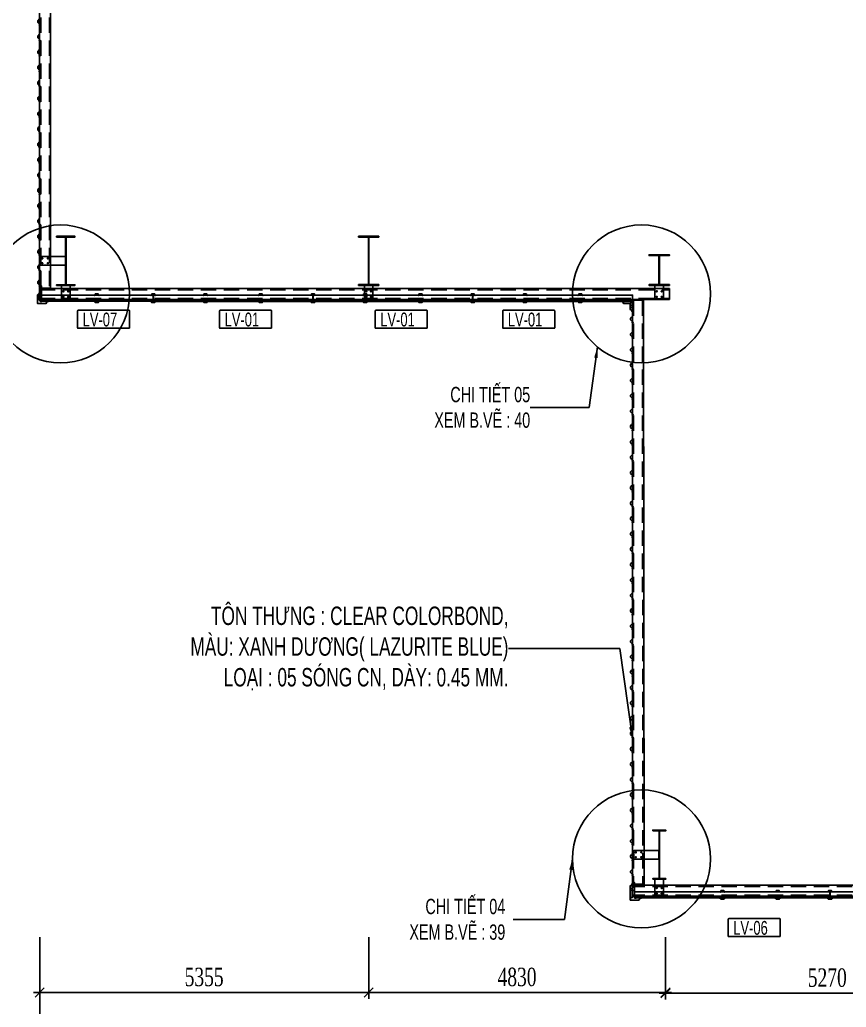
# Model space of a CAD drawing. Header units: inches. Extents: x 340055 to 349452, y -34649 to -30845.
# Drawn here: x 347056.1 to 347190.6, y -33752.6 to -33591.8 of the extents above; entities that cross this region are included whole.
import ezdxf

# ---------------------------------------------------------------- set-up
doc = ezdxf.new("R2010")
doc.units = ezdxf.units.IN
doc.header["$MEASUREMENT"] = 0
doc.linetypes.add('CENTER2', pattern=[28.575, 19.05, -3.175, 3.175, -3.175])
doc.linetypes.add('HIDDEN', pattern=[0.375, 0.25, -0.125])
for name, color, linetype in [('2', 2, 'Continuous'), ('250', 250, 'Continuous'), ('251', 251, 'Continuous'), ('3', 3, 'Continuous'), ('6', 6, 'Continuous'), ('8', 8, 'Continuous'), ('Co ban', 2, 'Continuous'), ('DIM', 8, 'Continuous'), ('flashing', 6, 'Continuous'), ('STRUCTURE', 1, 'Continuous')]:
    doc.layers.add(name, color=color, linetype=linetype)
doc.styles.add('ST1', font='times.ttf', dxfattribs={"width": 0.7})
doc.styles.add('ST1H', font='vnshxh.shx', dxfattribs={"width": 0.7})
doc.dimstyles.new('100', dxfattribs={"dimtxt": 3, "dimasz": 1.5, "dimexe": 1, "dimexo": 0, "dimgap": 1, "dimtad": 1, "dimdec": 0, "dimlfac": 100, "dimzin": 0, "dimdsep": 46, "dimtxsty": 'ST1', "dimblk": 'OBLIQUE', "dimcen": 1, "dimdle": 1, "dimclrd": 8, "dimclre": 8, "dimclrt": 3, "dimadec": 0, "dimazin": 0, "dimtfac": 1, "dimtdec": 0, "dimtix": 1, "dimtmove": 1, "dimatfit": 3, "dimfxl": 0, "dimtolj": 1, "dimtzin": 0, "dimlwd": -1, "dimlwe": -1, "dimarcsym": 0})
doc.dimstyles.new('3', dxfattribs={"dimtxt": 3.5, "dimasz": 1.8, "dimexe": 1, "dimexo": 0, "dimgap": 1, "dimtad": 1, "dimdec": 0, "dimlfac": 3, "dimzin": 0, "dimdsep": 46, "dimtxsty": 'ST1H', "dimblk": 'OBLIQUE', "dimcen": 1, "dimdle": 1, "dimclrd": 8, "dimclre": 8, "dimclrt": 3, "dimadec": 0, "dimazin": 0, "dimtfac": 1, "dimtdec": 0, "dimtix": 1, "dimtofl": 0, "dimtmove": 1, "dimatfit": 3, "dimfxl": 0, "dimtolj": 1, "dimtzin": 0, "dimlwd": -1, "dimlwe": -1, "dimarcsym": 0})

# ---------------------------------------------------------------- blocks, each defined once
blk = doc.blocks.new('_Oblique')
at = {"color": 0, "linetype": 'ByBlock', "lineweight": -2}
blk.add_line((-0.5, -0.5), (0.5, 0.5), dxfattribs=at)
blk = doc.blocks.new('*D356')
at = {"color": 8, "linetype": 'Continuous', "transparency": 16777216}
for p, q in [((347161.21, -33741.18), (347161.21, -33751.32)), ((347213.91, -33741.18), (347213.91, -33751.32)), ((347160.21, -33750.32), (347214.91, -33750.32))]:
    blk.add_line(p, q, dxfattribs=at)
at = {"layer": 'Defpoints', "color": 0, "transparency": 16777216}
for p in [(347161.21, -33741.18), (347213.91, -33741.18), (347213.91, -33750.32)]:
    blk.add_point(p, dxfattribs=at)
at = {"color": 8, "transparency": 16777216, "xscale": 1.5, "yscale": 1.5, "zscale": 1.5, "rotation": 180}
blk.add_blockref('_Oblique', (347161.21, -33750.32), dxfattribs=at)
at = {"color": 8, "transparency": 16777216, "xscale": 1.5, "yscale": 1.5, "zscale": 1.5}
blk.add_blockref('_Oblique', (347213.91, -33750.32), dxfattribs=at)
at = {"color": 3, "transparency": 16777216, "insert": (347187.56, -33747.79), "char_height": 3, "attachment_point": 5, "style": 'ST1', "bg_fill": 3, "box_fill_scale": 1.25, "bg_fill_color": 256, "bg_fill_true_color": 13158600, "bg_fill_transparency": 0}
blk.add_mtext('\\A1;5270', dxfattribs=at)
blk = doc.blocks.new('*D361')
at = {"color": 8, "linetype": 'Continuous', "transparency": 16777216}
for p, q in [((347059.36, -33741.18), (347059.36, -33759.04)), ((347427.86, -33740.22), (347427.86, -33759.04)), ((347058.36, -33758.04), (347428.86, -33758.04))]:
    blk.add_line(p, q, dxfattribs=at)
at = {"layer": 'Defpoints', "color": 0, "transparency": 16777216}
for p in [(347059.36, -33741.18), (347427.86, -33740.22), (347427.86, -33758.04)]:
    blk.add_point(p, dxfattribs=at)
at = {"color": 8, "transparency": 16777216, "xscale": 1.5, "yscale": 1.5, "zscale": 1.5, "rotation": 180}
blk.add_blockref('_Oblique', (347059.36, -33758.04), dxfattribs=at)
at = {"color": 8, "transparency": 16777216, "xscale": 1.5, "yscale": 1.5, "zscale": 1.5}
blk.add_blockref('_Oblique', (347427.86, -33758.04), dxfattribs=at)
at = {"color": 3, "transparency": 16777216, "insert": (347243.61, -33755.51), "char_height": 3, "attachment_point": 5, "style": 'ST1', "bg_fill": 3, "box_fill_scale": 1.25, "bg_fill_color": 256, "bg_fill_true_color": 13158600, "bg_fill_transparency": 0}
blk.add_mtext('\\A1;36850', dxfattribs=at)
blk = doc.blocks.new('*D362')
at = {"color": 8, "linetype": 'Continuous', "transparency": 16777216}
for p, q in [((347112.91, -33741.18), (347112.91, -33751.21)), ((347161.21, -33741.18), (347161.21, -33751.21)), ((347162.21, -33750.21), (347111.91, -33750.21))]:
    blk.add_line(p, q, dxfattribs=at)
at = {"layer": 'Defpoints', "color": 0, "transparency": 16777216}
for p in [(347112.91, -33741.18), (347161.21, -33741.18), (347112.91, -33750.21)]:
    blk.add_point(p, dxfattribs=at)
at = {"color": 8, "transparency": 16777216, "xscale": 1.5, "yscale": 1.5, "zscale": 1.5, "rotation": 180}
blk.add_blockref('_Oblique', (347112.91, -33750.21), dxfattribs=at)
at = {"color": 8, "transparency": 16777216, "xscale": 1.5, "yscale": 1.5, "zscale": 1.5}
blk.add_blockref('_Oblique', (347161.21, -33750.21), dxfattribs=at)
at = {"color": 3, "transparency": 16777216, "insert": (347137.06, -33747.68), "char_height": 3, "attachment_point": 5, "style": 'ST1', "bg_fill": 3, "box_fill_scale": 1.25, "bg_fill_color": 256, "bg_fill_true_color": 13158600, "bg_fill_transparency": 0}
blk.add_mtext('\\A1;4830', dxfattribs=at)
blk = doc.blocks.new('*D363')
at = {"color": 8, "linetype": 'Continuous', "transparency": 16777216}
for p, q in [((347059.36, -33741.18), (347059.36, -33751.21)), ((347112.91, -33741.18), (347112.91, -33751.21)), ((347113.91, -33750.21), (347058.36, -33750.21))]:
    blk.add_line(p, q, dxfattribs=at)
at = {"layer": 'Defpoints', "color": 0, "transparency": 16777216}
for p in [(347059.36, -33741.18), (347112.91, -33741.18), (347059.36, -33750.21)]:
    blk.add_point(p, dxfattribs=at)
at = {"color": 8, "transparency": 16777216, "xscale": 1.5, "yscale": 1.5, "zscale": 1.5, "rotation": 180}
blk.add_blockref('_Oblique', (347059.36, -33750.21), dxfattribs=at)
at = {"color": 8, "transparency": 16777216, "xscale": 1.5, "yscale": 1.5, "zscale": 1.5}
blk.add_blockref('_Oblique', (347112.91, -33750.21), dxfattribs=at)
at = {"color": 3, "transparency": 16777216, "insert": (347086.13, -33747.68), "char_height": 3, "attachment_point": 5, "style": 'ST1', "bg_fill": 3, "box_fill_scale": 1.25, "bg_fill_color": 256, "bg_fill_true_color": 13158600, "bg_fill_transparency": 0}
blk.add_mtext('\\A1;5355', dxfattribs=at)
blk = doc.blocks.new('A$C38006AC8')
at = {"layer": '2'}
for points in [[(-0.88, 6.57), (0.88, 6.57), (0.88, 6.67), (-0.88, 6.67)], [(-0.03, 0.1), (0.03, 0.1), (0.03, 6.57), (-0.03, 6.57)], [(-0.88, 0), (0.88, 0), (0.88, 0.1), (-0.88, 0.1)]]:
    blk.add_lwpolyline(points, close=True, dxfattribs=at)
blk = doc.blocks.new('OVAl18-26')
at = {"layer": '250', "linetype": 'HIDDEN', "ltscale": 3}
blk.add_circle((0, 0), 1.78, dxfattribs=at)
at = {"layer": 'Co ban', "color": 71}
for p, q in [((0.8, 1.8), (-0.8, 1.8)), ((-0.8, -1.8), (0.8, -1.8))]:
    blk.add_line(p, q, dxfattribs=at)
for centre, start, end in [((-0.8, 0), 90, 270), ((0.8, 0), 270, 90)]:
    blk.add_arc(centre, 1.78, start, end, dxfattribs=at)
at = {"layer": 'DIM', "color": 5, "linetype": 'CENTER2', "ltscale": 0.2}
blk.add_line((-3.4, 0), (3.4, 0), dxfattribs=at)
at = {"layer": 'DIM', "color": 5, "linetype": 'CENTER2', "ltscale": 0.1}
blk.add_line((0, -2.7), (0, 2.7), dxfattribs=at)
blk.add_line((0, -2.7), (0, 2.7), dxfattribs=at)
blk = doc.blocks.new('Short_Self_drilling')
at = {"layer": 'STRUCTURE', "color": 1, "linetype": 'Continuous'}
for p, q in [((6, 2), (-6, 2)), ((5, 4), (-5, 4)), ((-3, 3), (-5, 3)), ((3, 7), (-3, 7)), ((-3, 4), (-3, 7)), ((3, 3), (-3, 3)), ((-2, 3), (-2, 3)), ((6, 0), (0, 0)), ((2, 3), (2, 3)), ((2, -1), (2, 0)), ((3, 4), (3, 7)), ((5, 3), (3, 3)), ((3, -1), (-3, 0)), ((3, -3), (-3, -2)), ((3, -4), (-3, -3)), ((3, -6), (-3, -5)), ((3, -7), (-3, -6)), ((-2, -8), (-3, -8)), ((-2, -1), (-2, -1)), ((-2, -3), (-2, -2)), ((-2, -4), (-2, -4)), ((-2, -6), (-2, -5)), ((-2, -7), (-2, -7)), ((-2, -12), (-2, -8)), ((3, -9), (-1, -8)), ((2, -2), (2, -2)), ((2, -4), (2, -3)), ((2, -5), (2, -5)), ((2, -7), (2, -6)), ((2, -8), (2, -8)), ((2, -12), (2, -9))]:
    blk.add_line(p, q, dxfattribs=at)
blk.add_lwpolyline([(6, 1), (6, 2), (2, 3), (-2, 3), (-6, 2), (-6, 1)], close=True, dxfattribs=at)
for points in [[(-6, 1, -0.088869), (-6, 0), (0, 0)], [(0, 4), (0, 6, 0.338878), (-3, 6), (-3, 4)], [(3, 4), (3, 6, 0.338878), (0, 6), (0, 4)], [(0, -14), (-1, -12, -0.148657), (-1, -11), (-2, -8, -0.815006), (-1, -8, 0.150833), (-1, -9)], [(2, -12), (0, -14, -0.333596), (0, -14), (-2, -12)], [(2, -12), (2, -12, 0.52242), (1, -12), (0, -14)]]:
    blk.add_lwpolyline(points, format="xyb", dxfattribs=at)
for points in [[(3, -1), (2, -2), (-2, -1), (-3, 0), (-2, 0)], [(3, -3), (2, -3), (-2, -2), (-3, -2), (-2, -1), (2, -2), (3, -3)], [(3, -4), (2, -5), (-2, -4), (-3, -3), (-2, -3), (2, -4), (3, -4)], [(3, -6), (2, -6), (-2, -5), (-3, -5), (-2, -4), (2, -5), (3, -6)], [(3, -7), (2, -8), (-2, -7), (-3, -6), (-2, -6), (2, -7), (3, -7)], [(-2, -9), (-2, -8), (-3, -8), (-2, -7), (-2, -8)], [(-1, 0), (2, -1), (3, -1)], [(-1, -8), (2, -8), (3, -9)], [(3, -9), (2, -9), (-1, -9)]]:
    blk.add_lwpolyline(points, dxfattribs=at)
for centre, radius, start, end in [((-5, 3), 0.455, 109.7949, 250.2674), ((-3, 7), 0.429, 90.0311, 180.0311), ((3, 7), 0.429, 0.0311, 90.0311), ((5, 3), 0.435, 279.7276, 80.3347), ((10, 0), 3.74, 162.2963, 182.6103)]:
    blk.add_arc(centre, radius, start, end, dxfattribs=at)
blk = doc.blocks.new('752')
at = {"color": 3, "ltscale": 15}
blk.add_lwpolyline([(349976.1, -42317.3), (349976.1, -42313.2), (349965.8, -42302.9), (349965.8, -42296.5), (349968.4, -42293.7), (349968.4, -42292.1), (349976.1, -42285.5), (349976.1, -42274.7), (349975.5, -42273.5), (349975.5, -42267), (349976.1, -42265.8), (349976.1, -42250.6), (349975.5, -42249.4), (349975.5, -42242.9), (349976.1, -42241.7), (349976.1, -42230.9), (349965.8, -42220.5), (349965.8, -42212.5), (349976.1, -42202.1), (349976.1, -42191.4), (349975.5, -42190.1), (349975.5, -42183.6), (349976.1, -42182.4), (349976.1, -42167.2), (349975.5, -42166), (349975.5, -42159.5), (349976.1, -42158.3), (349976.1, -42147.6), (349965.8, -42137.3), (349965.8, -42129.2), (349976.1, -42118.9), (349976.1, -42108.1), (349975.5, -42106.9), (349975.5, -42100.4), (349976.1, -42099.2), (349976.1, -42084), (349975.5, -42082.8), (349975.5, -42076.3), (349976.1, -42075.1), (349976.1, -42064.3), (349965.8, -42053.9), (349965.8, -42045.9), (349976.1, -42035.5), (349976.1, -42024.6), (349975.5, -42023.4), (349975.5, -42016.9), (349976.1, -42015.7), (349976.1, -42000.5), (349975.5, -41999.3), (349975.5, -41992.8), (349976.1, -41991.6), (349976.1, -41980.9), (349965.8, -41970.6), (349965.8, -41962.5), (349971, -41955.6), (349976.2, -41954.1), (349976.2, -41953.7), (349970.8, -41955.3), (349965.4, -41962.4), (349965.4, -41970.7), (349975.8, -41981), (349975.8, -41991.5), (349975.2, -41992.7), (349975.2, -41999.4), (349975.8, -42000.6), (349975.8, -42015.6), (349975.2, -42016.8), (349975.2, -42023.5), (349975.8, -42024.7), (349975.8, -42035.3), (349965.4, -42045.7), (349965.4, -42054.1), (349975.8, -42064.4), (349975.8, -42075), (349975.2, -42076.2), (349975.2, -42082.8), (349975.8, -42084), (349975.8, -42099.1), (349975.2, -42100.3), (349975.2, -42106.9), (349975.8, -42108.2), (349975.8, -42118.8), (349965.4, -42129.1), (349965.4, -42137.4), (349975.8, -42147.7), (349975.8, -42158.3), (349975.2, -42159.5), (349975.2, -42166.1), (349975.8, -42167.3), (349975.8, -42182.4), (349975.2, -42183.6), (349975.2, -42190.2), (349975.8, -42191.4), (349975.8, -42202), (349965.4, -42212.4), (349965.4, -42220.7), (349975.8, -42231.1), (349975.8, -42241.6), (349975.2, -42242.8), (349975.2, -42249.5), (349975.8, -42250.7), (349975.8, -42265.7), (349975.2, -42266.9), (349975.2, -42273.6), (349975.8, -42274.8), (349975.8, -42285.3), (349968.1, -42291.9), (349968.1, -42293.6), (349965.4, -42296.4), (349965.4, -42303), (349975.7, -42313.3), (349975.7, -42317.3)], close=True, dxfattribs=at)
at = {"color": 1, "xscale": 0.320000000024784, "yscale": 0.320000000024784, "zscale": 0.320000000024784, "rotation": 89.96887244519539}
for p in [(349975.8, -41987.4), (349975.8, -42067.7), (349975.8, -42151.7), (349975.8, -42235.6)]:
    blk.add_blockref('Short_Self_drilling', p, dxfattribs=at)
blk = doc.blocks.new('751')
at = {"true_color": 0xfa051e}
h = blk.add_hatch(dxfattribs=at)
h.set_pattern_fill('ANSI31', color=1, scale=3, style=0)
h.set_pattern_definition([(135, (666177.15917, -3958.0753), (0.26516504294, 0.26516504294), [])])
h.paths.add_polyline_path([(349602.3, -42372.5), (349602.9, -42372.5), (349602.9, -42297.5), (349602.3, -42297.5)])
at = {"color": 8}
for p, q in [((349607.2, -42303.5), (349607.8, -42303.5)), ((349607.2, -42324.6), (349607.8, -42324.6)), ((349607.2, -42342.6), (349607.8, -42342.6)), ((349607.5, -42303.2), (349607.5, -42303.8)), ((349607.5, -42324.3), (349607.5, -42324.9)), ((349607.5, -42342.3), (349607.5, -42342.9)), ((349607.2, -42368.3), (349607.8, -42368.3)), ((349607.5, -42368), (349607.5, -42368.7))]:
    blk.add_line(p, q, dxfattribs=at)
at = {"color": 1, "true_color": 0xfa051e}
for points in [[(349612.3, -42372.5), (349602.3, -42372.5), (349602.3, -42297.5), (349612.3, -42297.5)], [(349602.3, -42372.5), (349602.9, -42372.5), (349602.9, -42297.5), (349602.3, -42297.5)]]:
    blk.add_lwpolyline(points, close=True, dxfattribs=at)
at = {"color": 8}
for centre, radius in [((349607.5, -42303.5), 0.665), ((349607.5, -42324.6), 0.665), ((349607.5, -42342.6), 0.665), ((349607.5, -42303.5), 0.318), ((349607.5, -42324.6), 0.318), ((349607.5, -42342.6), 0.318), ((349607.5, -42368.3), 0.665), ((349607.5, -42368.3), 0.318)]:
    blk.add_circle(centre, radius, dxfattribs=at)
blk = doc.blocks.new('RIVET')
at = {"color": 8}
for p, q in [((-4, -1), (-4, 1)), ((-4, -1), (-4, 1)), ((-4, 1), (-4, 0)), ((-4, 0), (-4, -1)), ((-1, -1), (-1, 1)), ((-1, 1), (0, 1)), ((0, 3), (0, 3)), ((0, 1), (0, 2)), ((0, 2), (1, 1)), ((0, -2), (0, 2)), ((0, -1), (0, 1)), ((1, -1), (1, 1)), ((1, 1), (1, 1)), ((1, 1), (1, -1)), ((0, -1), (-1, -1)), ((1, -1), (0, -2)), ((0, -2), (0, -1)), ((0, -2), (0, -2)), ((1, -1), (1, -1))]:
    blk.add_line(p, q, dxfattribs=at)
for centre, radius, start, end in [((-3, 0), 1.78, 64.6352, 125.2369), ((-3, 1), 0.634, 101.5667, 142.2309), ((-1, 3), 1.71, 240.4783, 268.3625), ((0, 2), 0.0625, 90, 180), ((0, 2), 0.0625, 26.5651, 90), ((0, 1), 0.0625, 270, 0), ((5, 1), 4.45, 179.0778, 187.9518), ((0, 1), 0.625, 0, 26.5651), ((6, -1), 4.85, 172.415, 180.5555), ((-3, 0), 1.78, 234.7631, 295.3648), ((-3, -1), 0.634, 217.7691, 258.4333), ((-1, -3), 1.71, 91.6375, 119.5217), ((0, -1), 0.0625, 0, 90), ((0, -2), 0.0625, 270, 333.4349), ((0, -2), 0.0625, 180, 270), ((0, -1), 0.625, 333.4349, 0)]:
    blk.add_arc(centre, radius, start, end, dxfattribs=at)
blk = doc.blocks.new('852')
at = {"color": 71, "ltscale": 0.1}
for points in [[(329145.5, -42241.2), (329971, -42241.2), (329971, -42274.6), (329145.5, -42274.6), (329104.9, -42274.6), (329104.9, -42241.2)], [(329145.5, -42274.6), (329971, -42274.6), (329971, -42241.2), (329145.5, -42241.2), (329104.9, -42241.2), (329104.9, -42274.6)], [(329145.5, -42274.2), (329105.3, -42274.2), (329105.3, -42241.5), (329145.5, -42241.5), (329970.7, -42241.5), (329970.7, -42274.2)], [(329145.5, -42241.5), (329105.3, -42241.5), (329105.3, -42274.2), (329145.5, -42274.2), (329970.7, -42274.2), (329970.7, -42241.5)]]:
    blk.add_lwpolyline(points, close=True, dxfattribs=at)
at = {"layer": 'flashing'}
for points in [[(329379.3, -42240.9), (329372.6, -42240.9), (329372.6, -42241.2), (329379.6, -42241.2), (329379.6, -42234.5), (329392.6, -42234.5), (329395.6, -42234.5), (329395.6, -42241.2), (329402.6, -42241.2), (329402.6, -42240.9), (329396, -42240.9), (329396, -42234.2), (329392.6, -42234.2), (329379.3, -42234.2)], [(329679.4, -42240.9), (329672.7, -42240.9), (329672.7, -42241.2), (329679.7, -42241.2), (329679.7, -42234.5), (329692.7, -42234.5), (329695.7, -42234.5), (329695.7, -42241.2), (329702.7, -42241.2), (329702.7, -42240.9), (329696, -42240.9), (329696, -42234.2), (329692.7, -42234.2), (329679.4, -42234.2)], [(329104.6, -42261.6), (329104.6, -42240.9), (329113, -42240.9), (329113, -42241.2), (329104.9, -42241.2), (329104.9, -42261.6), (329104.9, -42274.6), (329113, -42274.6), (329113, -42274.9), (329104.6, -42274.9)], [(329379.3, -42274.9), (329372.6, -42274.9), (329372.6, -42274.6), (329379.6, -42274.6), (329379.6, -42281.2), (329392.6, -42281.2), (329395.6, -42281.2), (329395.6, -42274.6), (329402.6, -42274.6), (329402.6, -42274.9), (329396, -42274.9), (329396, -42281.6), (329392.6, -42281.6), (329379.3, -42281.6)], [(329679.4, -42274.9), (329672.7, -42274.9), (329672.7, -42274.6), (329679.7, -42274.6), (329679.7, -42281.2), (329692.7, -42281.2), (329695.7, -42281.2), (329695.7, -42274.6), (329702.7, -42274.6), (329702.7, -42274.9), (329696, -42274.9), (329696, -42281.6), (329692.7, -42281.6), (329679.4, -42281.6)], [(329971.3, -42261.6), (329971.3, -42240.9), (329963, -42240.9), (329963, -42241.2), (329971, -42241.2), (329971, -42261.6), (329971, -42274.6), (329963, -42274.6), (329963, -42274.9), (329971.3, -42274.9)]]:
    blk.add_lwpolyline(points, close=True, dxfattribs=at)
at = {"layer": 'flashing', "color": 0, "ltscale": 500}
for p, xscale, yscale, zscale, rotation in [((329108.8, -42274.9), -0.3130008012522012, 0.3130008012522012, 0.3130008012830477, 90), ((329109.7, -42240.8), 0.3130008012522012, 0.3130008012522012, 0.3130008012522012, 90), ((329376, -42240.9), -0.390625, 0.390625, 0.3906250000012433, 270), ((329376, -42274.9), 0.390625, 0.390625, 0.390625, 270), ((329399.5, -42240.9), -0.390625, 0.390625, 0.3906250000012433, 270), ((329399.5, -42274.9), 0.390625, 0.390625, 0.390625, 270), ((329676.1, -42240.9), -0.390625, 0.390625, 0.3906250000012433, 270), ((329676.1, -42274.9), 0.390625, 0.390625, 0.390625, 270), ((329699.6, -42240.9), -0.390625, 0.390625, 0.3906250000012433, 270), ((329699.6, -42274.9), 0.390625, 0.390625, 0.390625, 270), ((329966.3, -42240.8), -0.3130008012522012, 0.3130008012522012, 0.3130008012830477, 270), ((329967.2, -42274.9), 0.3130008012522012, 0.3130008012522012, 0.3130008012522012, 270)]:
    blk.add_blockref('RIVET', p, dxfattribs=dict(at, xscale=xscale, yscale=yscale, zscale=zscale, rotation=rotation))

msp = doc.modelspace()

# ---------------------------------------------------------------- linework, layer by layer
at = {"color": 94}
for points in [[(347061.1423, -33635.5159), (347061.1423, -33471.4278), (347059.3573, -33471.4278), (347059.3573, -33635.5159)], [(347161.8573, -33637.3601), (347059.3573, -33637.3601), (347059.3573, -33635.5751), (347161.8573, -33635.5751)], [(347157.7425, -33732.5727), (347157.6429, -33637.4867), (347155.8579, -33637.4867), (347155.8579, -33732.5727)], [(347155.8579, -33734.5077), (347427.8577, -33734.5077), (347427.8577, -33732.7227), (347155.8579, -33732.7227)]]:
    msp.add_lwpolyline(points, close=True, dxfattribs=at)
at = {"color": 94, "linetype": 'HIDDEN', "ltscale": 10}
for points in [[(347059.5423, -33471.4278), (347059.5423, -33635.5159)], [(347060.9573, -33471.4278), (347060.9573, -33635.5159)], [(347059.3573, -33635.7601), (347161.8573, -33635.7601)], [(347059.3573, -33637.1751), (347161.8573, -33637.1751)], [(347156.0429, -33637.4867), (347156.0429, -33732.5727)], [(347157.4579, -33637.4867), (347157.5575, -33732.5727)], [(347427.8577, -33732.9077), (347155.8579, -33732.9077)], [(347427.8577, -33734.3227), (347155.8579, -33734.3227)]]:
    msp.add_lwpolyline(points, dxfattribs=at)
at = {"color": 3, "ltscale": 15}
msp.add_lwpolyline([(347059.3032, -33637.4776), (347059.0477, -33637.2205), (347059.0477, -33636.9787), (347059.3573, -33636.6671), (347059.3573, -33636.3446), (347059.3393, -33636.3084), (347059.3393, -33636.1134), (347059.3573, -33636.0772), (347059.3573, -33635.6215), (347059.3393, -33635.5852), (347059.3393, -33635.3902), (347059.3573, -33635.354), (347059.3573, -33635.0314), (347059.0477, -33634.7222), (347059.0477, -33634.4805), (347059.3573, -33634.1713), (347059.3573, -33633.8462), (347059.3393, -33633.81), (347059.3393, -33633.615), (347059.3573, -33633.5787), (347059.3573, -33633.123), (347059.3393, -33633.0868), (347059.3393, -33632.8918), (347059.3573, -33632.8555), (347059.3573, -33632.533), (347059.0477, -33632.2215), (347059.0477, -33631.9797), (347059.3573, -33631.6682), (347059.3573, -33631.3431), (347059.3393, -33631.3069), (347059.3393, -33631.1119), (347059.3573, -33631.0756), (347059.3573, -33630.6199), (347059.3393, -33630.5837), (347059.3393, -33630.3887), (347059.3573, -33630.3524), (347059.3573, -33630.0299), (347059.0477, -33629.7207), (347059.0477, -33629.4782), (347059.2042, -33629.2728), (347059.3592, -33629.2256), (347059.3592, -33629.2156), (347059.1993, -33629.2628), (347059.0377, -33629.4748), (347059.0377, -33629.7248), (347059.3473, -33630.0341), (347059.3473, -33630.3501), (347059.3293, -33630.3863), (347059.3293, -33630.586), (347059.3473, -33630.6223), (347059.3473, -33631.0733), (347059.3293, -33631.1095), (347059.3293, -33631.3092), (347059.3473, -33631.3454), (347059.3473, -33631.6641), (347059.0377, -33631.9756), (347059.0377, -33632.2256), (347059.3473, -33632.5372), (347059.3473, -33632.8532), (347059.3293, -33632.8894), (347059.3293, -33633.0891), (347059.3473, -33633.1254), (347059.3473, -33633.5764), (347059.3293, -33633.6126), (347059.3293, -33633.8123), (347059.3473, -33633.8486), (347059.3473, -33634.1672), (347059.0377, -33634.4764), (347059.0377, -33634.7264), (347059.3473, -33635.0356), (347059.3473, -33635.3516), (347059.3293, -33635.3879), (347059.3293, -33635.5876), (347059.3473, -33635.6238), (347059.3473, -33636.0748), (347059.3293, -33636.1111), (347059.3293, -33636.3107), (347059.3473, -33636.347), (347059.3473, -33636.663), (347059.0377, -33636.9746), (347059.0377, -33637.2246), (347059.2962, -33637.4847)], close=True, dxfattribs=at)
msp.add_lwpolyline([(347155.84, -33734.7342), (347155.5675, -33734.7342), (347155.5675, -33734.7242), (347155.83, -33734.7242), (347155.83, -33734.5544), (347155.8479, -33734.5181), (347155.8479, -33734.0671), (347155.83, -33734.0309), (347155.83, -33733.8312), (347155.8479, -33733.795), (347155.8479, -33733.4789), (347155.5384, -33733.1697), (347155.5384, -33732.9197), (347155.8479, -33732.6105), (347155.8479, -33732.2919), (347155.83, -33732.2556), (347155.83, -33732.0559), (347155.8479, -33732.0197), (347155.8479, -33731.5687), (347155.83, -33731.5325), (347155.83, -33731.3328), (347155.8479, -33731.2965), (347155.8479, -33730.9805), (347155.5384, -33730.6689), (347155.5384, -33730.4189), (347155.8479, -33730.1074), (347155.8479, -33729.7888), (347155.83, -33729.7525), (347155.83, -33729.5528), (347155.8479, -33729.5166), (347155.8479, -33729.0656), (347155.83, -33729.0293), (347155.83, -33728.8297), (347155.8479, -33728.7934), (347155.8479, -33728.4774), (347155.5384, -33728.1682), (347155.5384, -33727.9182), (347155.7, -33727.7062), (347155.8598, -33727.6589), (347155.8598, -33727.6689), (347155.7049, -33727.7162), (347155.5484, -33727.9215), (347155.5484, -33728.164), (347155.8579, -33728.4732), (347155.8579, -33728.7958), (347155.84, -33728.832), (347155.84, -33729.027), (347155.8579, -33729.0632), (347155.8579, -33729.5189), (347155.84, -33729.5552), (347155.84, -33729.7502), (347155.8579, -33729.7864), (347155.8579, -33730.1115), (347155.5484, -33730.4231), (347155.5484, -33730.6648), (347155.8579, -33730.9764), (347155.8579, -33731.2989), (347155.84, -33731.3351), (347155.84, -33731.5301), (347155.8579, -33731.5663), (347155.8579, -33732.0221), (347155.84, -33732.0583), (347155.84, -33732.2533), (347155.8579, -33732.2895), (347155.8579, -33732.6146), (347155.5484, -33732.9238), (347155.5484, -33733.1656), (347155.8579, -33733.4748), (347155.8579, -33733.7973), (347155.84, -33733.8335), (347155.84, -33734.0285), (347155.8579, -33734.0648), (347155.8579, -33734.5205), (347155.84, -33734.5567), (347155.84, -33734.7342), (347155.83, -33734.7342)], dxfattribs=at)
at = {"color": 71, "ltscale": 0.1}
for points in [[(347163.227, -33733.796), (347187.991, -33733.796), (347187.991, -33734.7975), (347163.227, -33734.7975), (347156.1906, -33734.7975), (347156.1906, -33733.796)], [(347163.227, -33734.7975), (347187.991, -33734.7975), (347187.991, -33733.796), (347163.227, -33733.796), (347156.1906, -33733.796), (347156.1906, -33734.7975)], [(347163.227, -33734.7875), (347156.2006, -33734.7875), (347156.2006, -33733.806), (347163.227, -33733.806), (347187.981, -33733.806), (347187.981, -33734.7875)], [(347163.227, -33733.806), (347156.2006, -33733.806), (347156.2006, -33734.7875), (347163.227, -33734.7875), (347187.981, -33734.7875), (347187.981, -33733.806)]]:
    msp.add_lwpolyline(points, close=True, dxfattribs=at)
at = {"color": 1}
msp.add_circle((347157.3194, -33636.4393), 11.2274, dxfattribs=at)
at = {"layer": '2'}
for points in [[(347063.6473, -33634.9401), (347063.6473, -33627.1801), (347065.1073, -33627.1801), (347065.1073, -33627.0601), (347062.1073, -33627.0601), (347062.1073, -33627.1801), (347063.5673, -33627.1801), (347063.5673, -33634.9401), (347062.1073, -33634.9401), (347062.1073, -33635.0601), (347065.1073, -33635.0601), (347065.1073, -33634.9401)], [(347112.8672, -33634.9201), (347112.8672, -33627.2001), (347111.2572, -33627.2001), (347111.2572, -33627.0601), (347114.5572, -33627.0601), (347114.5572, -33627.2001), (347112.9472, -33627.2001), (347112.9472, -33634.9201), (347114.5572, -33634.9201), (347114.5572, -33635.0601), (347111.2572, -33635.0601), (347111.2572, -33634.9201)], [(347160.1673, -33634.9201), (347158.5573, -33634.9201), (347158.5573, -33635.0601), (347161.8573, -33635.0601), (347161.8573, -33634.9201), (347160.2473, -33634.9201), (347160.2473, -33630.2001), (347161.8573, -33630.2001), (347161.8573, -33630.0601), (347158.5573, -33630.0601), (347158.5573, -33630.2001), (347160.1673, -33630.2001)]]:
    msp.add_lwpolyline(points, close=True, dxfattribs=at)
at = {"layer": '6', "color": 9}
for points in [[(347063.5673, -33630.3601), (347063.5673, -33631.7601), (347059.4921, -33631.7601), (347059.4921, -33630.3601)], [(347064.3074, -33635.0601), (347062.9074, -33635.0601), (347062.9074, -33637.2251), (347064.3074, -33637.2251)], [(347113.6074, -33635.0601), (347112.2074, -33635.0601), (347112.2074, -33637.2251), (347113.6074, -33637.2251)], [(347160.9073, -33635.0601), (347159.5073, -33635.0601), (347159.5073, -33637.2251), (347160.9073, -33637.2251)], [(347160.1675, -33727.0576), (347160.1675, -33728.4576), (347156.0923, -33728.4576), (347156.0923, -33727.0576)], [(347160.9075, -33731.7576), (347159.5075, -33731.7576), (347159.5075, -33734.3726), (347160.9075, -33734.3726)]]:
    msp.add_lwpolyline(points, close=True, dxfattribs=at)
at = {"layer": '8', "ltscale": 1e-09}
msp.add_lwpolyline([(347059.3573, -33593.4781), (347059.3573, -33633.331)], dxfattribs=at)
at = {"layer": 'flashing'}
for points in [[(347060.3878, -33637.9923), (347059.005, -33637.9923), (347059.005, -33636.611), (347059.3473, -33636.4055), (347059.3473, -33636.2032), (347059.3373, -33636.2032), (347059.3373, -33636.3999), (347058.995, -33636.6054), (347058.995, -33638.0023), (347060.3935, -33638.0023), (347060.599, -33637.66), (347060.7957, -33637.66), (347060.7957, -33637.65), (347060.5933, -33637.65)], [(347059.4571, -33637.2613), (347059.4571, -33636.6384), (347059.7075, -33636.6384), (347059.7075, -33636.6485), (347059.4671, -33636.6485), (347059.4671, -33637.2613), (347059.4671, -33637.6501), (347059.7075, -33637.6501), (347059.7075, -33637.6601), (347059.4571, -33637.6601)], [(347068.403, -33636.6384), (347068.203, -33636.6384), (347068.203, -33636.6485), (347068.4131, -33636.6485), (347068.4131, -33636.4484), (347068.8012, -33636.4484), (347068.8931, -33636.4484), (347068.8931, -33636.6485), (347069.1032, -33636.6485), (347069.1032, -33636.6384), (347068.9032, -33636.6384), (347068.9032, -33636.4384), (347068.8012, -33636.4384), (347068.403, -33636.4384)], [(347077.5989, -33636.6384), (347077.3989, -33636.6384), (347077.3989, -33636.6485), (347077.609, -33636.6485), (347077.609, -33636.4484), (347077.9971, -33636.4484), (347078.089, -33636.4484), (347078.089, -33636.6485), (347078.299, -33636.6485), (347078.299, -33636.6384), (347078.099, -33636.6384), (347078.099, -33636.4384), (347077.9971, -33636.4384), (347077.5989, -33636.4384)], [(347077.8509, -33637.2613), (347077.8509, -33636.6384), (347077.6005, -33636.6384), (347077.6005, -33636.6485), (347077.8409, -33636.6485), (347077.8409, -33637.2613), (347077.8409, -33637.6501), (347077.6005, -33637.6501), (347077.6005, -33637.6601), (347077.8509, -33637.6601)], [(347103.6018, -33636.6384), (347103.4018, -33636.6384), (347103.4018, -33636.6485), (347103.6119, -33636.6485), (347103.6119, -33636.4484), (347104, -33636.4484), (347104.0919, -33636.4484), (347104.0919, -33636.6485), (347104.302, -33636.6485), (347104.302, -33636.6384), (347104.102, -33636.6384), (347104.102, -33636.4384), (347104, -33636.4384), (347103.6018, -33636.4384)], [(347129.6039, -33636.6384), (347129.4039, -33636.6384), (347129.4039, -33636.6485), (347129.614, -33636.6485), (347129.614, -33636.4484), (347130.0021, -33636.4484), (347130.094, -33636.4484), (347130.094, -33636.6485), (347130.304, -33636.6485), (347130.304, -33636.6384), (347130.104, -33636.6384), (347130.104, -33636.4384), (347130.0021, -33636.4384), (347129.6039, -33636.4384)], [(347077.5989, -33637.6601), (347077.3989, -33637.6601), (347077.3989, -33637.65), (347077.609, -33637.65), (347077.609, -33637.8501), (347077.9971, -33637.8501), (347078.089, -33637.8501), (347078.089, -33637.65), (347078.299, -33637.65), (347078.299, -33637.6601), (347078.099, -33637.6601), (347078.099, -33637.8601), (347077.9971, -33637.8601), (347077.5989, -33637.8601)], [(347103.6018, -33637.6601), (347103.4018, -33637.6601), (347103.4018, -33637.65), (347103.6119, -33637.65), (347103.6119, -33637.8501), (347104, -33637.8501), (347104.0919, -33637.8501), (347104.0919, -33637.65), (347104.302, -33637.65), (347104.302, -33637.6601), (347104.102, -33637.6601), (347104.102, -33637.8601), (347104, -33637.8601), (347103.6018, -33637.8601)], [(347129.6039, -33637.6601), (347129.4039, -33637.6601), (347129.4039, -33637.65), (347129.614, -33637.65), (347129.614, -33637.8501), (347130.0021, -33637.8501), (347130.094, -33637.8501), (347130.094, -33637.65), (347130.304, -33637.65), (347130.304, -33637.6601), (347130.104, -33637.6601), (347130.104, -33637.8601), (347130.0021, -33637.8601), (347129.6039, -33637.8601)], [(347155.5057, -33637.9923), (347154.4212, -33637.9923), (347154.2158, -33637.65), (347154.0134, -33637.65), (347154.0134, -33637.66), (347154.2101, -33637.66), (347154.4156, -33638.0023), (347155.4957, -33638.0023), (347155.4957, -33638.9822), (347155.8379, -33639.1877), (347155.8379, -33639.3844), (347155.8479, -33639.3844), (347155.8479, -33639.182), (347155.5057, -33638.9765)], [(347156.8885, -33735.1398), (347155.5057, -33735.1398), (347155.5057, -33732.815), (347155.8479, -33732.6095), (347155.8479, -33732.4072), (347155.8379, -33732.4072), (347155.8379, -33732.6039), (347155.4957, -33732.8093), (347155.4957, -33735.1498), (347156.8942, -33735.1498), (347157.0996, -33734.8075), (347157.2964, -33734.8075), (347157.2964, -33734.7975), (347157.094, -33734.7975)], [(347156.1805, -33734.4088), (347156.1805, -33733.7859), (347156.4309, -33733.7859), (347156.4309, -33733.796), (347156.1906, -33733.796), (347156.1906, -33734.4088), (347156.1906, -33734.7976), (347156.4309, -33734.7976), (347156.4309, -33734.8077), (347156.1805, -33734.8077)], [(347170.24, -33733.7859), (347170.04, -33733.7859), (347170.04, -33733.796), (347170.25, -33733.796), (347170.25, -33733.5959), (347170.6381, -33733.5959), (347170.73, -33733.5959), (347170.73, -33733.796), (347170.9401, -33733.796), (347170.9401, -33733.7859), (347170.7401, -33733.7859), (347170.7401, -33733.5859), (347170.6381, -33733.5859), (347170.24, -33733.5859)], [(347179.242, -33733.7859), (347179.042, -33733.7859), (347179.042, -33733.796), (347179.2521, -33733.796), (347179.2521, -33733.5959), (347179.6402, -33733.5959), (347179.7321, -33733.5959), (347179.7321, -33733.796), (347179.9422, -33733.796), (347179.9422, -33733.7859), (347179.7422, -33733.7859), (347179.7422, -33733.5859), (347179.6402, -33733.5859), (347179.242, -33733.5859)], [(347187.7491, -33733.7859), (347187.5491, -33733.7859), (347187.5491, -33733.796), (347187.7592, -33733.796), (347187.7592, -33733.5959), (347188.1473, -33733.5959), (347188.2392, -33733.5959), (347188.2392, -33733.796), (347188.4492, -33733.796), (347188.4492, -33733.7859), (347188.2492, -33733.7859), (347188.2492, -33733.5859), (347188.1473, -33733.5859), (347187.7491, -33733.5859)], [(347188.0011, -33734.4088), (347188.0011, -33733.7859), (347187.7507, -33733.7859), (347187.7507, -33733.796), (347187.991, -33733.796), (347187.991, -33734.4088), (347187.991, -33734.7976), (347187.7507, -33734.7976), (347187.7507, -33734.8077), (347188.0011, -33734.8077)], [(347170.24, -33734.8076), (347170.04, -33734.8076), (347170.04, -33734.7975), (347170.25, -33734.7975), (347170.25, -33734.9976), (347170.6381, -33734.9976), (347170.73, -33734.9976), (347170.73, -33734.7975), (347170.9401, -33734.7975), (347170.9401, -33734.8076), (347170.7401, -33734.8076), (347170.7401, -33735.0076), (347170.6381, -33735.0076), (347170.24, -33735.0076)], [(347179.242, -33734.8076), (347179.042, -33734.8076), (347179.042, -33734.7975), (347179.2521, -33734.7975), (347179.2521, -33734.9976), (347179.6402, -33734.9976), (347179.7321, -33734.9976), (347179.7321, -33734.7975), (347179.9422, -33734.7975), (347179.9422, -33734.8076), (347179.7422, -33734.8076), (347179.7422, -33735.0076), (347179.6402, -33735.0076), (347179.242, -33735.0076)], [(347187.7491, -33734.8076), (347187.5491, -33734.8076), (347187.5491, -33734.7975), (347187.7592, -33734.7975), (347187.7592, -33734.9976), (347188.1473, -33734.9976), (347188.2392, -33734.9976), (347188.2392, -33734.7975), (347188.4492, -33734.7975), (347188.4492, -33734.8076), (347188.2492, -33734.8076), (347188.2492, -33735.0076), (347188.1473, -33735.0076), (347187.7491, -33735.0076)]]:
    msp.add_lwpolyline(points, close=True, dxfattribs=at)

# ---------------------------------------------------------------- block references
at = {"color": 240, "true_color": 0xfc0324, "xscale": 0.03000000002793968, "yscale": 0.03000000002793968, "zscale": 0.03000000002793968}
for name, p in [('752', (336560.0746, -32330.604)), ('752', (336560.0746, -32340.604)), ('752', (336560.0746, -32350.604)), ('752', (336560.0746, -32360.604)), ('751', (336571.2876, -32366.1857)), ('852', (337230.7155, -32369.4129)), ('852', (337256.7175, -32369.4129)), ('752', (336656.5753, -32379.0474)), ('752', (336656.5753, -32389.0474)), ('752', (336656.5753, -32399.0474)), ('752', (336656.5753, -32409.0474)), ('752', (336656.5753, -32419.0474)), ('752', (336656.5753, -32429.0474)), ('752', (336656.5753, -32439.0474)), ('752', (336656.5753, -32449.0474)), ('752', (336656.5753, -32459.0474)), ('751', (336667.7882, -32463.3332)), ('852', (337314.8627, -32466.5604))]:
    msp.add_blockref(name, p, dxfattribs=at)
at = {"color": 1, "xscale": 0.009600000002776991, "yscale": 0.009600000002776991, "zscale": 0.009600000002776991, "rotation": 89.96887248689015}
for p in [(347059.3473, -33630.2264), (347059.3473, -33632.6342), (347059.3373, -33636.3115), (347059.3473, -33635.1552), (347059.3473, -33636.5245), (347155.8379, -33639.2871), (347155.8479, -33728.6697), (347155.8479, -33731.0775), (347155.8379, -33732.5155), (347155.8479, -33733.5985)]:
    msp.add_blockref('Short_Self_drilling', p, dxfattribs=at)
at = {"layer": '251', "color": 9}
for p, xscale, yscale, zscale, rotation in [((347059.7921, -33630.6601), -0.03888888889196096, 0.038888888884685, 0.03888888888762267, 90), ((347059.7921, -33631.4601), -0.03888888889196096, 0.038888888884685, 0.03888888888762267, 90), ((347060.6921, -33630.6601), 0.03888888889196096, 0.03888888889196096, 0.03888888889196096, 270), ((347060.6921, -33631.4601), 0.03888888889196096, 0.03888888889196096, 0.03888888889196096, 270), ((347063.2074, -33636.9251), 0.03888888889923692, 0.03888888889923692, 0.03888888889923692, 180), ((347064.0074, -33636.9251), 0.03888888889923692, 0.03888888889923692, 0.03888888889923692, 180), ((347112.5074, -33636.9251), 0.03888888889923692, 0.03888888889923692, 0.03888888889923692, 180), ((347113.3074, -33636.9251), 0.03888888889923692, 0.03888888889923692, 0.03888888889923692, 180), ((347159.8073, -33636.9251), 0.03888888889923692, 0.03888888889923692, 0.03888888889923692, 180), ((347160.6073, -33636.9251), 0.03888888889923692, 0.03888888889923692, 0.03888888889923692, 180), ((347156.3923, -33727.3576), -0.03888888889196096, 0.038888888884685, 0.03888888888762267, 90), ((347156.3923, -33728.1576), -0.03888888889196096, 0.038888888884685, 0.03888888888762267, 90), ((347157.2923, -33727.3576), 0.03888888889196096, 0.03888888889196096, 0.03888888889196096, 270), ((347157.2923, -33728.1576), 0.03888888889196096, 0.03888888889196096, 0.03888888889196096, 270), ((347159.8075, -33734.0726), 0.03888888889923692, 0.03888888889923692, 0.03888888889923692, 180), ((347160.6075, -33734.0726), 0.03888888889923692, 0.03888888889923692, 0.03888888889923692, 180)]:
    msp.add_blockref('OVAl18-26', p, dxfattribs=dict(at, xscale=xscale, yscale=yscale, zscale=zscale, rotation=rotation))
at = {"layer": '251', "color": 9, "xscale": -0.03888888889923692, "yscale": 0.038888888884685, "zscale": 0.03888888888759538}
for p in [(347063.2074, -33636.0251), (347064.0074, -33636.0251), (347112.5074, -33636.0251), (347113.3074, -33636.0251), (347159.8073, -33636.0251), (347160.6073, -33636.0251), (347159.8075, -33733.1726), (347160.6075, -33733.1726)]:
    msp.add_blockref('OVAl18-26', p, dxfattribs=at)
at = {"layer": '3', "xscale": 1.200000000011642, "yscale": 1.200000000011642, "zscale": 1.200000000011642}
msp.add_blockref('A$C38006AC8', (347160.2075, -33731.7576), dxfattribs=at)
at = {"layer": 'flashing', "color": 0, "ltscale": 500}
for p, xscale, yscale, zscale, rotation in [((347059.6088, -33636.6383), 0.009390024039021228, 0.009390024039021228, 0.009390024039021228, 90), ((347068.3037, -33636.6384), -0.01171875, 0.01171875, 0.0117187500000373, 270), ((347069.0087, -33636.6384), -0.01171875, 0.01171875, 0.0117187500000373, 270), ((347077.4995, -33636.6384), -0.01171875, 0.01171875, 0.0117187500000373, 270), ((347077.6991, -33636.6383), -0.009390024039021228, 0.009390024039021228, 0.009390024038491433, 270), ((347078.2045, -33636.6384), -0.01171875, 0.01171875, 0.0117187500000373, 270), ((347103.5025, -33636.6384), -0.01171875, 0.01171875, 0.0117187500000373, 270), ((347104.2075, -33636.6384), -0.01171875, 0.01171875, 0.0117187500000373, 270), ((347129.5045, -33636.6384), -0.01171875, 0.01171875, 0.0117187500000373, 270), ((347130.2095, -33636.6384), -0.01171875, 0.01171875, 0.0117187500000373, 270), ((347059.5823, -33637.6601), -0.009390024039021228, 0.009390024039021228, 0.009390024038491433, 90), ((347060.6973, -33637.66), 0.009765624992724042, 0.009765624992724042, 0.009765624992724042, 270), ((347077.4995, -33637.6601), 0.01171875, 0.01171875, 0.01171875, 270), ((347077.7257, -33637.6601), 0.009390024039021228, 0.009390024039021228, 0.009390024039021228, 270), ((347078.2045, -33637.6601), 0.01171875, 0.01171875, 0.01171875, 270), ((347103.5025, -33637.6601), 0.01171875, 0.01171875, 0.01171875, 270), ((347104.2075, -33637.6601), 0.01171875, 0.01171875, 0.01171875, 270), ((347129.5045, -33637.6601), 0.01171875, 0.01171875, 0.01171875, 270), ((347130.2095, -33637.6601), 0.01171875, 0.01171875, 0.01171875, 270), ((347154.1118, -33637.66), -0.00999999999476131, 0.01000000000203727, 0.01000000000116415, 90), ((347156.3323, -33733.7858), 0.009390024039021228, 0.009390024039021228, 0.009390024039021228, 90), ((347170.1406, -33733.7859), -0.01171875, 0.01171875, 0.0117187500000373, 270), ((347170.8456, -33733.7859), -0.01171875, 0.01171875, 0.0117187500000373, 270), ((347179.1427, -33733.7859), -0.01171875, 0.01171875, 0.0117187500000373, 270), ((347179.8477, -33733.7859), -0.01171875, 0.01171875, 0.0117187500000373, 270), ((347187.6497, -33733.7859), -0.01171875, 0.01171875, 0.0117187500000373, 270), ((347187.8493, -33733.7858), -0.009390024039021228, 0.009390024039021228, 0.009390024038491433, 270), ((347188.3547, -33733.7859), -0.01171875, 0.01171875, 0.0117187500000373, 270), ((347156.3057, -33734.8077), -0.009390024039021228, 0.009390024039021228, 0.009390024038491433, 90), ((347157.198, -33734.8075), 0.009765624992724042, 0.009765624992724042, 0.009765624992724042, 270), ((347170.1406, -33734.8076), 0.01171875, 0.01171875, 0.01171875, 270), ((347170.8456, -33734.8076), 0.01171875, 0.01171875, 0.01171875, 270), ((347179.1427, -33734.8076), 0.01171875, 0.01171875, 0.01171875, 270), ((347179.8477, -33734.8076), 0.01171875, 0.01171875, 0.01171875, 270), ((347187.6497, -33734.8076), 0.01171875, 0.01171875, 0.01171875, 270), ((347187.8759, -33734.8077), 0.009390024039021228, 0.009390024039021228, 0.009390024039021228, 270), ((347188.3547, -33734.8076), 0.01171875, 0.01171875, 0.01171875, 270)]:
    msp.add_blockref('RIVET', p, dxfattribs=dict(at, xscale=xscale, yscale=yscale, zscale=zscale, rotation=rotation))

# ---------------------------------------------------------------- texts
at = {"color": 1, "true_color": 0xfa051e, "insert": (347139.201, -33654.9298), "char_height": 2.5, "attachment_point": 6, "style": 'ST1H', "bg_fill": 2}
msp.add_mtext('\\A1;CHI TIÕT 05\\PXEM B.VÏ : 40', dxfattribs=at)
at = {"layer": '3', "style": 'ST1H', "bg_fill": 2}
for s, insert, char_height, attachment_point in [('\\A1;lv-07', (347066.3536, -33640.63), 2.25, 4), ('\\A1;lv-01', (347089.4607, -33640.63), 2.25, 4), ('\\A1;t«n TH¦NG : CLEAR COLORBOND,\\Pmµu: Xanh d\xad¬ng( Lazurite blue)\\PLo¹i : 05 SãNG CN, dµy: 0.45 mm.', (347135.6634, -33694.1865), 3, 6)]:
    msp.add_mtext(s, dxfattribs=dict(at, insert=insert, char_height=char_height, attachment_point=attachment_point))

# ---------------------------------------------------------------- dimensions: what is measured, and where the dimension line sits
at = {"color": 8}
dim = msp.add_linear_dim(base=(347213.9071, -33750.3243), p1=(347161.2071, -33741.1802), p2=(347213.9071, -33741.1802), dimstyle='100', dxfattribs=at)
dim.commit()
dim.dimension.update_dxf_attribs({"geometry": '*D356', "text_midpoint": (347187.5571, -33747.794)})

# ---------------------------------------------------------------- leaders
at = {"color": 9}
msp.add_leader([(347146.0919, -33728.4375), (347144.7699, -33738.2897), (347135.1453, -33738.2897)], dimstyle='3', override={"dimgap": 1, "dimtad": 0}, dxfattribs=at)

# ---------------------------------------------------------------- next in the draw order: linework, layer by layer
at = {"color": 71, "ltscale": 0.1}
for points in [[(347060.685, -33636.6485), (347077.8409, -33636.6485), (347077.8409, -33637.65), (347060.685, -33637.65), (347059.4671, -33637.65), (347059.4671, -33636.6485)], [(347060.685, -33637.65), (347077.8409, -33637.65), (347077.8409, -33636.6485), (347060.685, -33636.6485), (347059.4671, -33636.6485), (347059.4671, -33637.65)], [(347076.6229, -33636.6485), (347059.4671, -33636.6485), (347059.4671, -33637.65), (347076.6229, -33637.65), (347077.8409, -33637.65), (347077.8409, -33636.6485)], [(347060.685, -33637.64), (347059.4771, -33637.64), (347059.4771, -33636.6585), (347060.685, -33636.6585), (347077.8308, -33636.6585), (347077.8308, -33637.64)], [(347060.685, -33636.6585), (347059.4771, -33636.6585), (347059.4771, -33637.64), (347060.685, -33637.64), (347077.8308, -33637.64), (347077.8308, -33636.6585)]]:
    msp.add_lwpolyline(points, close=True, dxfattribs=at)
at = {"color": 1}
for points in [[(347065.6155, -33639.0996), (347073.9217, -33639.0996, -0.41421356), (347073.9967, -33639.1746), (347073.9967, -33641.9678, -0.41421356), (347073.9217, -33642.0428), (347065.6155, -33642.0428, -0.41421356), (347065.5405, -33641.9678), (347065.5405, -33639.1746, -0.41421356)], [(347088.7226, -33639.0996), (347097.0287, -33639.0996, -0.41421356), (347097.1037, -33639.1746), (347097.1037, -33641.9678, -0.41421356), (347097.0287, -33642.0428), (347088.7226, -33642.0428, -0.41421356), (347088.6476, -33641.9678), (347088.6476, -33639.1746, -0.41421356)]]:
    msp.add_lwpolyline(points, format="xyb", close=True, dxfattribs=at)
msp.add_circle((347062.7605, -33636.4393), 11.2274, dxfattribs=at)
at = {"layer": 'flashing'}
msp.add_lwpolyline([(347068.403, -33637.6601), (347068.203, -33637.6601), (347068.203, -33637.65), (347068.4131, -33637.65), (347068.4131, -33637.8501), (347068.8012, -33637.8501), (347068.8931, -33637.8501), (347068.8931, -33637.65), (347069.1032, -33637.65), (347069.1032, -33637.6601), (347068.9032, -33637.6601), (347068.9032, -33637.8601), (347068.8012, -33637.8601), (347068.403, -33637.8601)], close=True, dxfattribs=at)

# ---------------------------------------------------------------- next in the draw order: block references
at = {"color": 240, "true_color": 0xfc0324, "xscale": 0.03000000002793968, "yscale": 0.03000000002793968, "zscale": 0.03000000002793968}
msp.add_blockref('852', (337204.7134, -32369.4129), dxfattribs=at)
at = {"layer": 'flashing', "color": 0, "ltscale": 500, "xscale": 0.01171875, "yscale": 0.01171875, "zscale": 0.01171875, "rotation": 270}
for p in [(347068.3037, -33637.6601), (347069.0087, -33637.6601)]:
    msp.add_blockref('RIVET', p, dxfattribs=at)

# ---------------------------------------------------------------- next in the draw order: texts
at = {"layer": '3', "char_height": 2.25, "attachment_point": 4, "style": 'ST1H', "bg_fill": 2}
for insert in [(347114.796, -33640.63), (347135.5589, -33640.63)]:
    msp.add_mtext('\\A1;lv-01', dxfattribs=dict(at, insert=insert))

# ---------------------------------------------------------------- next in the draw order: dimensions: what is measured, and where the dimension line sits
at = {"color": 8}
dim = msp.add_linear_dim(base=(347427.8583, -33758.0357), p1=(347059.3571, -33741.1802), p2=(347427.8583, -33740.2208), dimstyle='100', dxfattribs=at)
dim.commit()
dim.dimension.update_dxf_attribs({"geometry": '*D361', "text_midpoint": (347243.6077, -33755.5097)})

# ---------------------------------------------------------------- next in the draw order: leaders
at = {"color": 9}
for points in [[(347150.1476, -33645.0776), (347148.8256, -33654.9298), (347139.201, -33654.9298)], [(347155.8463, -33708.7656), (347153.7878, -33694.1865), (347135.6634, -33694.1865)]]:
    msp.add_leader(points, dimstyle='3', override={"dimgap": 1, "dimtad": 0}, dxfattribs=at)

# ---------------------------------------------------------------- next in the draw order: linework, layer by layer
at = {"color": 1}
for points in [[(347114.0579, -33639.0996), (347122.3641, -33639.0996, -0.41421356), (347122.4391, -33639.1746), (347122.4391, -33641.9678, -0.41421356), (347122.3641, -33642.0428), (347114.0579, -33642.0428, -0.41421356), (347113.9829, -33641.9678), (347113.9829, -33639.1746, -0.41421356)], [(347134.8208, -33639.0996), (347143.1269, -33639.0996, -0.41421356), (347143.2019, -33639.1746), (347143.2019, -33641.9678, -0.41421356), (347143.1269, -33642.0428), (347134.8208, -33642.0428, -0.41421356), (347134.7458, -33641.9678), (347134.7458, -33639.1746, -0.41421356)]]:
    msp.add_lwpolyline(points, format="xyb", close=True, dxfattribs=at)
msp.add_circle((347157.3194, -33728.4375), 11.2274, dxfattribs=at)

# ---------------------------------------------------------------- next in the draw order: texts
at = {"layer": '3', "insert": (347172.2519, -33739.6861), "char_height": 2.25, "attachment_point": 4, "style": 'ST1H', "bg_fill": 2}
msp.add_mtext('\\A1;lv-06', dxfattribs=at)

# ---------------------------------------------------------------- next in the draw order: dimensions: what is measured, and where the dimension line sits
at = {"color": 8}
dim = msp.add_linear_dim(base=(347112.9071, -33750.2079), p1=(347161.2071, -33741.1802), p2=(347112.9071, -33741.1802), dimstyle='100', dxfattribs=at)
dim.commit()
dim.dimension.update_dxf_attribs({"geometry": '*D362', "text_midpoint": (347137.0571, -33747.682)})

# ---------------------------------------------------------------- next in the draw order: linework, layer by layer
at = {"color": 1}
msp.add_lwpolyline([(347171.5138, -33738.1557), (347179.82, -33738.1557, -0.41421356), (347179.895, -33738.2307), (347179.895, -33741.0239, -0.41421356), (347179.82, -33741.0989), (347171.5138, -33741.0989, -0.41421356), (347171.4388, -33741.0239), (347171.4388, -33738.2307, -0.41421356)], format="xyb", close=True, dxfattribs=at)

# ---------------------------------------------------------------- next in the draw order: texts
at = {"color": 1, "true_color": 0xfa051e, "insert": (347135.1453, -33738.2897), "char_height": 2.5, "attachment_point": 6, "style": 'ST1H', "bg_fill": 2}
msp.add_mtext('\\A1;CHI TIÕT 04\\PXEM B.VÏ : 39', dxfattribs=at)

# ---------------------------------------------------------------- next in the draw order: dimensions: what is measured, and where the dimension line sits
at = {"color": 8}
dim = msp.add_linear_dim(base=(347059.3571, -33750.2079), p1=(347112.9071, -33741.1802), p2=(347059.3571, -33741.1802), dimstyle='100', dxfattribs=at)
dim.commit()
dim.dimension.update_dxf_attribs({"geometry": '*D363', "text_midpoint": (347086.1321, -33747.682)})

doc.saveas('drawing.dxf')
